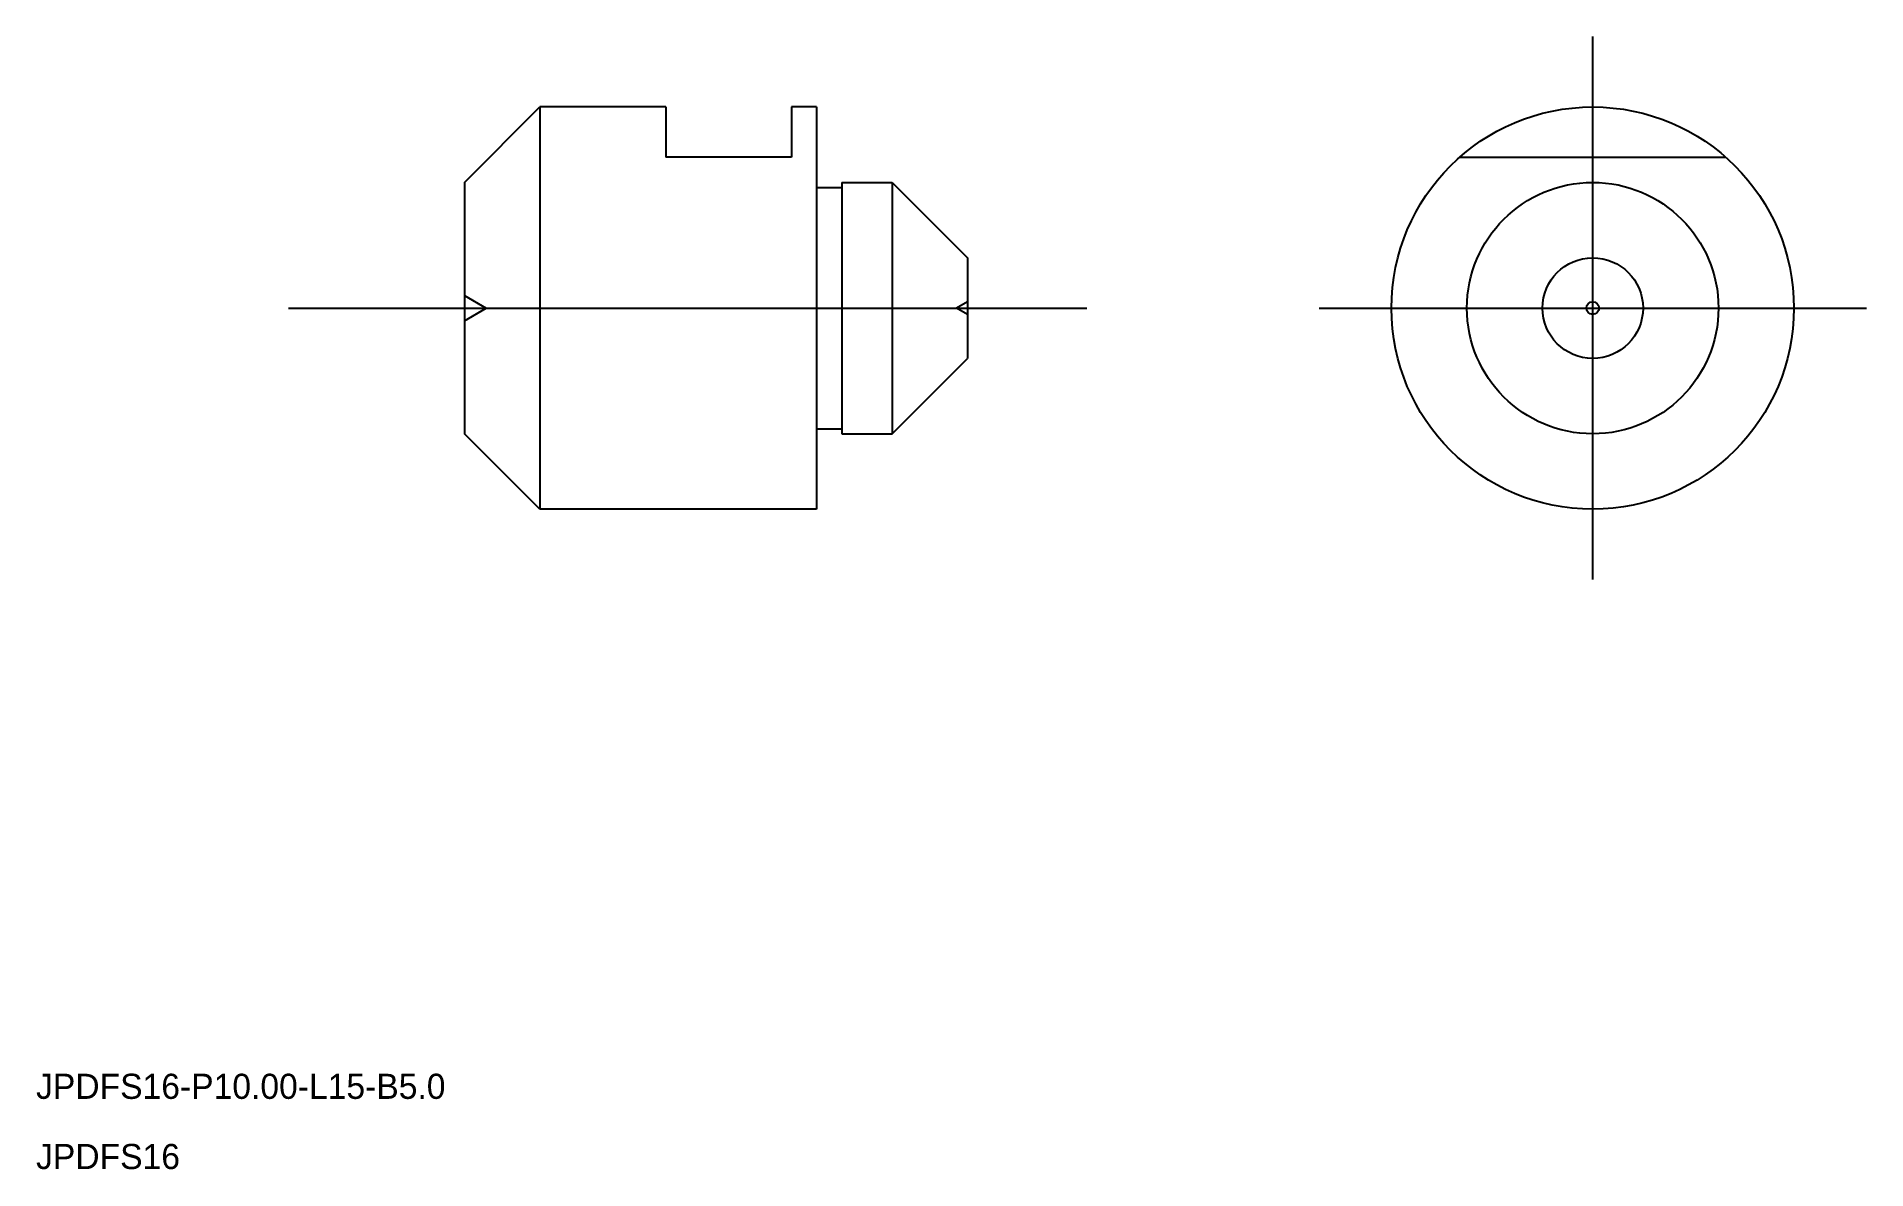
# Model space of a CAD drawing. Extents: x 556.9 to 629.6, y 576.8 to 621.9.
import ezdxf

# ---------------------------------------------------------------- set-up
doc = ezdxf.new("R2010")
doc.units = 0
doc.linetypes.add('CENTER', pattern=[50.8, 31.75, -6.35, 6.35, -6.35])
doc.linetypes.add('DASHED', pattern=[19.05, 12.7, -6.35])
doc.layers.get('0').update_dxf_attribs({"linetype": 'CONTINUOUS'})
doc.layers.add('CENTER', color=1, linetype='CENTER')

msp = doc.modelspace()

# ---------------------------------------------------------------- linework, layer by layer
at = {"color": 7, "linetype": 'CONTINUOUS'}
for p, q in [((573.891, 616.092), (576.891, 619.092)), ((576.891, 619.092), (576.891, 603.092)), ((581.891, 619.092), (576.891, 619.092)), ((581.891, 619.092), (581.891, 617.092)), ((587.891, 619.092), (586.891, 619.092)), ((586.891, 619.092), (586.891, 617.092)), ((587.891, 619.092), (587.891, 603.092)), ((586.891, 617.092), (581.891, 617.092)), ((573.891, 616.092), (573.891, 606.092)), ((587.891, 615.892), (588.891, 615.892)), ((588.891, 616.092), (590.891, 616.092)), ((588.891, 616.092), (588.891, 606.092)), ((590.891, 616.092), (590.891, 606.092)), ((590.891, 616.092), (593.891, 613.092)), ((593.891, 613.092), (593.891, 609.092)), ((590.891, 606.092), (593.891, 609.092)), ((576.891, 603.092), (573.891, 606.092)), ((587.891, 606.292), (588.891, 606.292)), ((588.891, 606.092), (590.891, 606.092)), ((587.891, 603.092), (576.891, 603.092))]:
    msp.add_line(p, q, dxfattribs=at)
at = {"color": 3, "linetype": 'DASHED'}
for p, q in [((613.459, 617.092), (624.042, 617.092)), ((573.891, 611.592), (574.757, 611.092)), ((593.891, 611.342), (593.458, 611.092)), ((573.891, 610.592), (574.757, 611.092)), ((593.891, 610.842), (593.458, 611.092))]:
    msp.add_line(p, q, dxfattribs=at)
at = {"color": 7, "linetype": 'CONTINUOUS'}
for radius in [8, 5, 2, 0.25]:
    msp.add_circle((618.75, 611.092), radius, dxfattribs=at)
at = {"layer": 'CENTER', "color": 1, "linetype": 'CENTER'}
for p, q in [((618.75, 600.292), (618.75, 621.892)), ((566.891, 611.092), (599.145, 611.092)), ((607.868, 611.092), (629.632, 611.092))]:
    msp.add_line(p, q, dxfattribs=at)

# ---------------------------------------------------------------- texts
at = {"color": 7, "linetype": 'CONTINUOUS'}
for s, p in [('JPDFS16-P10.00-L15-B5.0', (556.855, 579.641)), ('JPDFS16', (556.855, 576.849))]:
    msp.add_text(s, height=1, dxfattribs=at).set_placement(p)

doc.saveas('drawing.dxf')
